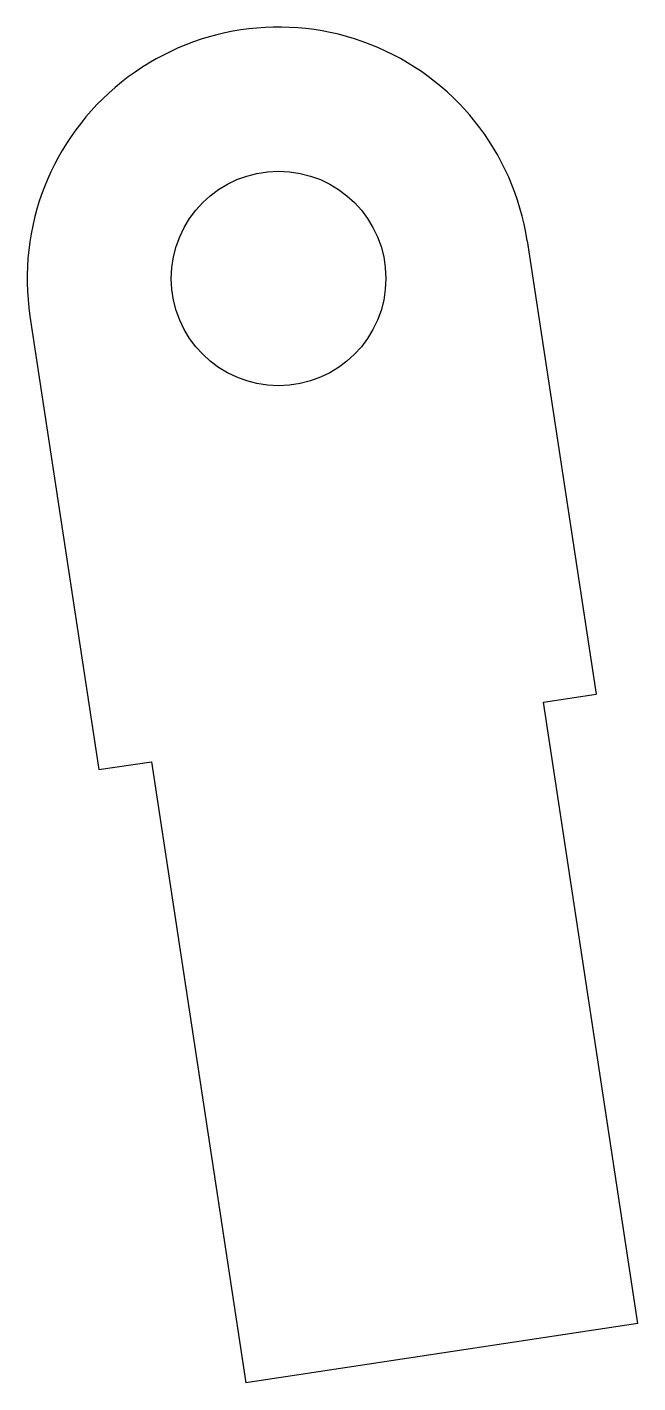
# Model space of a CAD drawing. Header units: millimetres. Extents: x 36 to 109, y -387 to -225.
import ezdxf

# ---------------------------------------------------------------- set-up
doc = ezdxf.new("R2010")
doc.units = ezdxf.units.MM
doc.layers.add('Binder015', color=7, linetype='CONTINUOUS')

msp = doc.modelspace()

# ---------------------------------------------------------------- linework, layer by layer
at = {"layer": 'Binder015'}
for p, q in [((96.0976, -250.501, -12.7), (104.319, -304.625, -12.7)), ((36.7781, -259.512, -12.7), (45, -313.636, -12.7)), ((98.0415, -305.579, -12.7), (104.319, -304.625, -12.7)), ((109.305, -379.728, -12.7), (98.0415, -305.579, -12.7)), ((45, -313.636, -12.7), (51.278, -312.683, -12.7)), ((51.278, -312.683, -12.7), (62.5418, -386.832, -12.7)), ((109.305, -379.728, -12.7), (62.5418, -386.832, -12.7))]:
    msp.add_line(p, q, dxfattribs=at)
msp.add_circle((66.4378, -255.006), 12.8, dxfattribs=at)
msp.add_arc((66.4378, -255.006, -12.7), 30, 8.63764, -171.362, dxfattribs=at)

doc.saveas('drawing.dxf')
